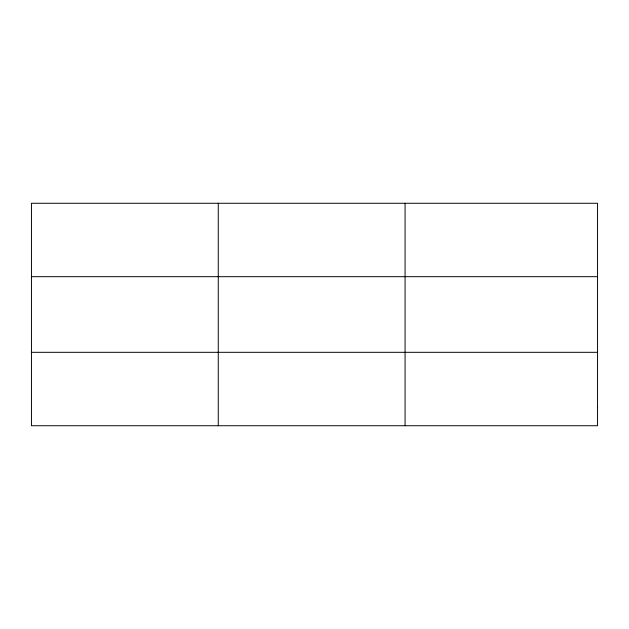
<?xml version="1.0" encoding="UTF-8"?>
<svg xmlns="http://www.w3.org/2000/svg" width="629" height="629" viewBox="0 0 629 629"><rect width="100%" height="100%" fill="white"/><g stroke="black" fill="none" stroke-linecap="round" stroke-linejoin="round"><path stroke-width="0.94" d="M218.263 203.269L218.263 425.731M405.076 203.269L405.076 425.731M31.45 276.681L597.55 276.681M31.45 352.319L597.55 352.319M597.55 407.38L597.55 425.731L31.45 425.731L31.45 203.269L597.55 203.269L597.55 407.38"/></g></svg>
